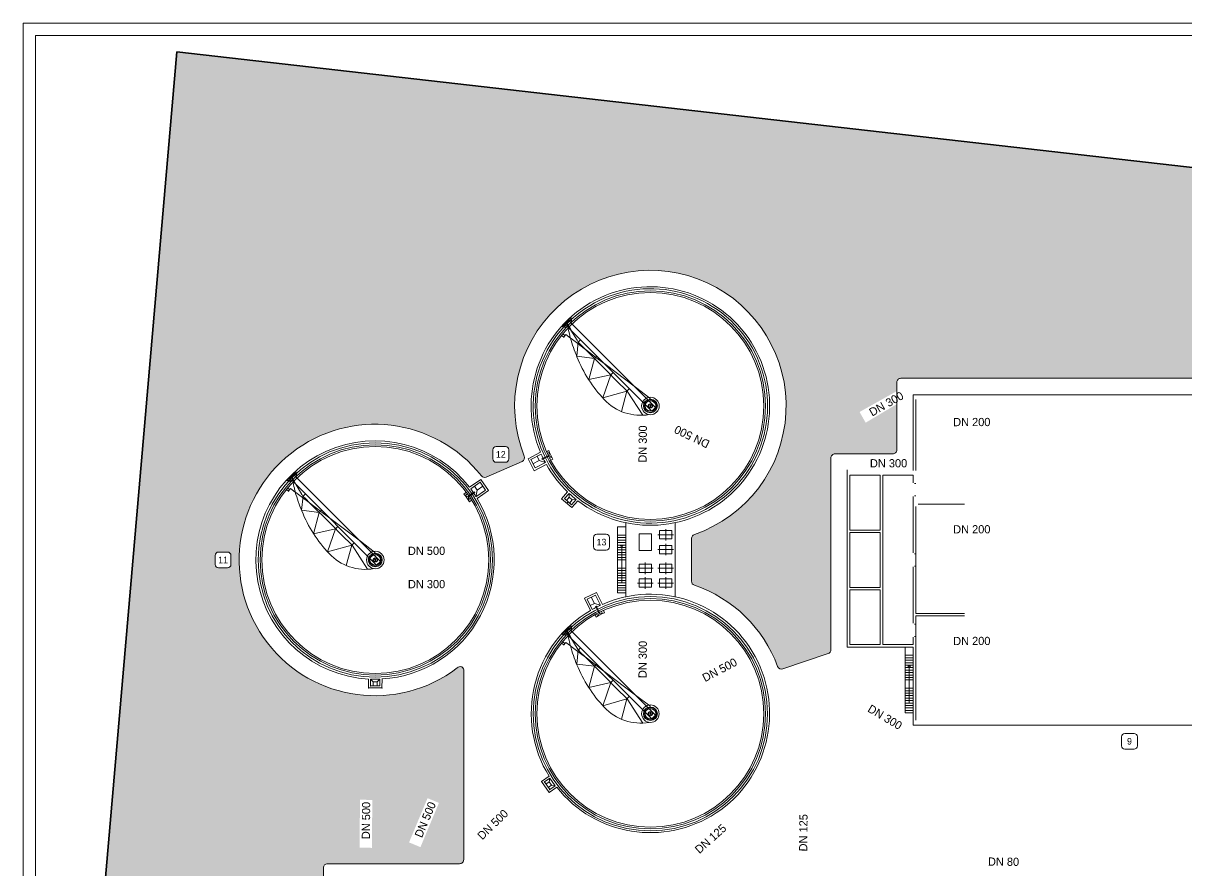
# Model space of a CAD drawing. Extents: x 1590275 to 3180776, y 5018154 to 10036737.
# Drawn here: x 1591117.8 to 1591259.4, y 5018323.8 to 5018426.9 of the extents above; entities that cross this region are included whole.
import ezdxf

# ---------------------------------------------------------------- set-up
doc = ezdxf.new("R2010")
doc.units = 0
doc.header["$LTSCALE"] = 5
doc.header["$MEASUREMENT"] = 0
doc.linetypes.add('ACAD_ISO07W100', pattern=[3.5, 0.5, -3])
doc.linetypes.add('HIDDEN', pattern=[0.375, 0.25, -0.125])
for name, color, linetype, lineweight in [('Cartiglio', 7, 'Continuous', 15), ('Confine', 1, 'Continuous', 30), ('Legenda', 7, 'Continuous', 15), ('Locali accessori', 7, 'Continuous', 15), ('Muratura', 7, 'Continuous', 15), ('Quote e scritte', 252, 'Continuous', 15), ('Scale', 7, 'Continuous', 15), ('Siepe', 104, 'Continuous', 15), ('Verde', 3, 'Continuous', 15), ('Viabilità', 251, 'Continuous', 15)]:
    doc.layers.add(name, color=color, linetype=linetype, lineweight=lineweight)

msp = doc.modelspace()

# ---------------------------------------------------------------- hatches: boundary and pattern name
at = {"layer": 'Siepe'}
h = msp.add_hatch(dxfattribs=at)
h.set_pattern_fill('AR-CONC', color=256, scale=0.05)
h.set_pattern_definition([(50, (841.24575, -20.26967), (0.3586300913, -0.031376067491), [0.0375, -0.4125]), (355, (841.24575, -20.26967), (-0.069375666807, 0.37609606685), [0.03, -0.33]), (100.45144446, (841.27563, -20.2723), (0.289254423364, 0.344719995484), [0.031870096, -0.350571056]), (46.1842, (841.24575, -20.16967), (0.533620665336, -0.082759640397), [0.05625, -0.61875]), (96.63563549, (841.2902, -20.17657), (0.467330972837, 0.487059300387), [0.047805171, -0.52585688]), (351.18416399, (841.24575, -20.1697), (0.46733097253, 0.487059300135), [0.045, -0.4950000005]), (21, (841.29575, -20.19467), (0.29845352606, -0.201309445333), [0.0375, -0.4125]), (326, (841.29575, -20.19467), (0.12165766596, 0.362575022523), [0.03, -0.33]), (71.45144474, (841.3206, -20.21145), (0.420111188365, 0.161265576403), [0.031870095, -0.350571056]), (37.5, (841.24575, -20.26967), (0.0060799276586, 0.1664469269157), [0, -0.326, 0, -0.335, 0, -0.33125]), (7.5, (841.24575, -20.26967), (0.131534768721, 0.197205855941), [0, -0.191, 0, -0.3185, 0, -0.12625]), (327.5, (841.13425, -20.26967), (0.2669112180862, -0.0112774358672), [0, -0.125, 0, -0.39, 0, -0.5175]), (317.5, (841.08425, -20.26967), (0.291593084671, 0.050052491166), [0, -0.1625, 0, -0.259, 0, -0.3675])])
h.paths.add_polyline_path([(1591138.518, 5018420.986), (1591426.304, 5018388.254), (1591426.553, 5018390.44), (1591136.521, 5018423.428), (1591120.799, 5018241.43), (1591122.991, 5018241.24)])
at = {"layer": 'Verde', "transparency": 33554457}
h = msp.add_hatch(color=256, dxfattribs=at)
h.dxf.hatch_style = 1
edge = h.paths.add_edge_path(flags=16)
edge.add_line((1591143.11, 5018361.08), (1591143.11, 5018362.2))
edge.add_arc((1591142.71, 5018362.2), 0.4, 0, 90)
edge.add_line((1591142.71, 5018362.6), (1591141.59, 5018362.6))
edge.add_arc((1591141.59, 5018362.2), 0.4, 90, 180)
edge.add_line((1591141.19, 5018362.2), (1591141.19, 5018361.08))
edge.add_arc((1591141.59, 5018361.08), 0.4, 180, 270)
edge.add_line((1591141.59, 5018360.68), (1591142.71, 5018360.68))
edge.add_arc((1591142.71, 5018361.08), 0.4, 270, 360)
h.paths.add_polyline_path([(1591214.535, 5018370.63), (1591213.945, 5018370.362), (1591216.084, 5018369.312), (1591216.084, 5018369.869)], flags=17)
h.paths.add_polyline_path([(1591216.084, 5018371.659), (1591214.19, 5018370.799), (1591214.535, 5018370.63), (1591216.084, 5018371.331)], flags=17)
h.paths.add_polyline_path([(1591214.535, 5018370.63), (1591214.19, 5018370.799), (1591213.601, 5018370.532), (1591213.945, 5018370.362)], flags=17)
h.paths.add_polyline_path([(1591213.945, 5018370.362), (1591213.601, 5018370.532), (1591199.142, 5018363.963), (1591199.142, 5018363.66)], flags=17)
h.paths.add_polyline_path([(1591216.084, 5018371.331), (1591214.535, 5018370.63), (1591216.084, 5018369.869)], flags=17)
edge = h.paths.add_edge_path(flags=17)
edge.add_arc((1591194.136, 5018342.969), 16.499, 20.26767, 71.09105, ccw=False)
edge.add_arc((1591210.073, 5018348.862), 0.493, 201.07942, 289.4442)
edge.add_line((1591210.237, 5018348.397), (1591215.743, 5018350.253))
edge.add_arc((1591215.607, 5018350.71), 0.477, 286.63993, 361.98935)
edge.add_line((1591216.084, 5018350.727), (1591216.084, 5018369.312))
edge.add_line((1591216.084, 5018369.312), (1591213.945, 5018370.362))
edge.add_line((1591213.945, 5018370.362), (1591199.142, 5018363.66))
edge.add_line((1591199.142, 5018363.66), (1591199.144, 5018359.051))
edge.add_arc((1591199.579, 5018359.005), 0.437, 173.92195, 257.1912)
h.paths.add_polyline_path([(1591224.107, 5018379.949), (1591224.107, 5018380.293), (1591210.603, 5018372.562), (1591210.906, 5018372.413)], flags=17)
edge = h.paths.add_edge_path(flags=17)
edge.add_line((1591224.107, 5018375.04), (1591224.107, 5018379.949))
edge.add_line((1591224.107, 5018379.949), (1591210.906, 5018372.413))
edge.add_line((1591210.906, 5018372.413), (1591214.19, 5018370.799))
edge.add_line((1591214.19, 5018370.799), (1591216.084, 5018371.659))
edge.add_line((1591216.084, 5018371.659), (1591216.084, 5018374.04))
edge.add_arc((1591216.584, 5018374.04), 0.5, 90, 180, ccw=False)
edge.add_line((1591216.584, 5018374.54), (1591223.607, 5018374.54))
edge.add_arc((1591223.607, 5018375.04), 0.5, 270, 360)
h.paths.add_polyline_path([(1591210.906, 5018372.413), (1591210.381, 5018372.113), (1591213.601, 5018370.532), (1591214.19, 5018370.799)], flags=17)
edge = h.paths.add_edge_path(flags=17)
edge.add_line((1591199.142, 5018364.274), (1591199.142, 5018363.963))
edge.add_line((1591199.142, 5018363.963), (1591213.601, 5018370.532))
edge.add_line((1591213.601, 5018370.532), (1591210.381, 5018372.113))
edge.add_line((1591210.381, 5018372.113), (1591207.224, 5018370.311))
edge.add_arc((1591194.129, 5018380.366), 16.51, 288.91176, 322.48151, ccw=False)
edge.add_arc((1591199.642, 5018364.274), 0.5, 108.91545, 180.02641)
edge = h.paths.add_edge_path(flags=17)
edge.add_arc((1591194.129, 5018380.366), 16.51, 333.00157, 334.73679, ccw=False)
edge.add_line((1591208.84, 5018372.871), (1591210.079, 5018372.262))
edge.add_line((1591210.079, 5018372.262), (1591210.603, 5018372.562))
edge.add_line((1591210.603, 5018372.562), (1591209.06, 5018373.32))
edge = h.paths.add_edge_path(flags=17)
edge.add_line((1591210.079, 5018372.262), (1591208.84, 5018372.871))
edge.add_arc((1591194.129, 5018380.366), 16.51, 324.83556, 333.00157, ccw=False)
edge.add_line((1591207.626, 5018370.857), (1591210.079, 5018372.262))
edge = h.paths.add_edge_path(flags=17)
edge.add_line((1591210.381, 5018372.113), (1591210.079, 5018372.262))
edge.add_line((1591210.079, 5018372.262), (1591207.626, 5018370.857))
edge.add_arc((1591194.129, 5018380.366), 16.51, 322.48151, 324.83556, ccw=False)
edge.add_line((1591207.224, 5018370.311), (1591210.381, 5018372.113))
h.paths.add_polyline_path([(1591210.906, 5018372.413), (1591210.603, 5018372.562), (1591210.079, 5018372.262), (1591210.381, 5018372.113)], flags=17)
edge = h.paths.add_edge_path(flags=17)
edge.add_arc((1591160.618, 5018361.637), 16.508, 269.28623, 271.02166, ccw=False)
edge.add_line((1591160.413, 5018345.13), (1591160.413, 5018324.692))
edge.add_line((1591160.413, 5018324.692), (1591160.913, 5018324.692))
edge.add_line((1591160.913, 5018324.692), (1591160.913, 5018345.131))
edge = h.paths.add_edge_path(flags=17)
edge.add_arc((1591160.618, 5018361.637), 16.508, 271.02166, 307.29466, ccw=False)
edge.add_line((1591160.913, 5018345.131), (1591160.913, 5018324.692))
edge.add_line((1591160.913, 5018324.692), (1591165.376, 5018324.692))
edge.add_line((1591165.376, 5018324.692), (1591171.424, 5018339.174))
edge.add_line((1591171.424, 5018339.174), (1591171.424, 5018348.106))
edge.add_arc((1591170.974, 5018348.208), 0.461, 347.1876, 500.07571)
edge = h.paths.add_edge_path(flags=16)
edge.add_line((1591171.424, 5018325.192), (1591171.424, 5018337.877))
edge.add_line((1591171.424, 5018337.877), (1591171.424, 5018339.174))
edge.add_line((1591171.424, 5018339.174), (1591165.376, 5018324.692))
edge.add_line((1591165.376, 5018324.692), (1591165.918, 5018324.692))
edge.add_line((1591165.918, 5018324.692), (1591170.924, 5018324.692))
edge.add_arc((1591170.924, 5018325.192), 0.5, 270, 360)
edge = h.paths.add_edge_path()
edge.add_arc((1591160.618, 5018361.637), 16.508, 178.14645, 183.32226, ccw=False)
edge.add_arc((1591160.618, 5018361.637), 16.508, 176.75805, 178.14645, ccw=False)
edge.add_line((1591144.136, 5018362.57), (1591144.138, 5018362.6))
edge.add_arc((1591160.618, 5018361.637), 16.508, 38.185, 176.65472, ccw=False)
edge.add_arc((1591173.954, 5018372.151), 0.474, 220.62421, 296.16169)
edge.add_line((1591174.163, 5018371.725), (1591178.518, 5018373.636))
edge.add_arc((1591178.314, 5018374.095), 0.502, 293.95676, 381.36084)
edge.add_arc((1591194.129, 5018380.366), 16.51, -25.26321, 201.63797, ccw=False)
edge.add_line((1591209.06, 5018373.32), (1591210.603, 5018372.562))
edge.add_line((1591210.603, 5018372.562), (1591224.107, 5018380.293))
edge.add_line((1591224.107, 5018380.293), (1591224.107, 5018383.24))
edge.add_arc((1591224.607, 5018383.24), 0.5, 90, 180, ccw=False)
edge.add_line((1591224.607, 5018383.74), (1591273.16, 5018383.74))
edge.add_arc((1591273.16, 5018384.24), 0.5, 270, 360)
edge.add_line((1591273.66, 5018384.24), (1591273.66, 5018386.386))
edge.add_line((1591273.66, 5018386.386), (1591273.66, 5018394.186))
edge.add_line((1591273.66, 5018394.186), (1591300.76, 5018394.186))
edge.add_line((1591300.76, 5018394.186), (1591319.679, 5018394.186))
edge.add_arc((1591319.679, 5018389.186), 5, 0, 90, ccw=False)
edge.add_line((1591324.679, 5018389.186), (1591324.679, 5018374.715))
edge.add_arc((1591329.679, 5018374.715), 5, 180, 270)
edge.add_line((1591329.679, 5018369.715), (1591397.666, 5018369.715))
edge.add_arc((1591397.666, 5018364.715), 5, 0, 90, ccw=False)
edge.add_line((1591402.666, 5018364.715), (1591402.666, 5018359.715))
edge.add_line((1591402.666, 5018359.715), (1591402.666, 5018358.34))
edge.add_line((1591402.666, 5018358.34), (1591407.609, 5018358.341))
edge.add_arc((1591407.607, 5018366.341), 8, 270.01254, 331.80498)
edge.add_line((1591414.658, 5018362.562), (1591429.428, 5018390.113))
edge.add_line((1591429.428, 5018390.113), (1591426.553, 5018390.44))
edge.add_line((1591426.553, 5018390.44), (1591426.304, 5018388.254))
edge.add_line((1591426.304, 5018388.254), (1591138.518, 5018420.986))
edge.add_line((1591138.518, 5018420.986), (1591122.991, 5018241.24))
edge.add_line((1591122.991, 5018241.24), (1591120.799, 5018241.43))
edge.add_line((1591120.799, 5018241.43), (1591120.603, 5018239.16))
edge.add_line((1591120.603, 5018239.16), (1591159.432, 5018248.747))
edge.add_line((1591159.432, 5018248.747), (1591156.862, 5018248.747))
edge.add_arc((1591156.862, 5018249.247), 0.5, 180, 270, ccw=False)
edge.add_line((1591156.362, 5018249.247), (1591156.362, 5018284.392))
edge.add_arc((1591155.862, 5018284.392), 0.5, 0, 90)
edge.add_line((1591155.862, 5018284.892), (1591152.862, 5018284.892))
edge.add_arc((1591152.862, 5018285.392), 0.5, 180, 270, ccw=False)
edge.add_line((1591152.362, 5018285.392), (1591152.362, 5018305.392))
edge.add_arc((1591152.862, 5018305.392), 0.5, 90, 180, ccw=False)
edge.add_line((1591152.862, 5018305.892), (1591153.862, 5018305.892))
edge.add_arc((1591153.862, 5018306.392), 0.5, 270, 360)
edge.add_line((1591154.362, 5018306.392), (1591154.362, 5018324.192))
edge.add_arc((1591154.862, 5018324.192), 0.5, 90, 180, ccw=False)
edge.add_line((1591154.862, 5018324.692), (1591160.413, 5018324.692))
edge.add_line((1591160.413, 5018324.692), (1591160.413, 5018345.13))
edge.add_arc((1591160.618, 5018361.637), 16.508, 183.32226, 269.28623, ccw=False)
edge = h.paths.add_edge_path(flags=16)
edge.add_line((1591174.977, 5018373.922), (1591174.977, 5018375.042))
edge.add_arc((1591175.377, 5018375.042), 0.4, 90, 180, ccw=False)
edge.add_line((1591175.377, 5018375.442), (1591176.497, 5018375.442))
edge.add_arc((1591176.497, 5018375.042), 0.4, 0, 90, ccw=False)
edge.add_line((1591176.897, 5018375.042), (1591176.897, 5018373.922))
edge.add_arc((1591176.497, 5018373.922), 0.4, -90, 0, ccw=False)
edge.add_line((1591176.497, 5018373.522), (1591175.377, 5018373.522))
edge.add_arc((1591175.377, 5018373.922), 0.4, 180, 270, ccw=False)
edge = h.paths.add_edge_path(flags=16)
edge.add_line((1591153.362, 5018321.602), (1591153.362, 5018320.482))
edge.add_arc((1591152.962, 5018320.482), 0.4, -90, 0, ccw=False)
edge.add_line((1591152.962, 5018320.082), (1591151.842, 5018320.082))
edge.add_arc((1591151.842, 5018320.482), 0.4, 180, 270, ccw=False)
edge.add_line((1591151.442, 5018320.482), (1591151.442, 5018321.602))
edge.add_arc((1591151.842, 5018321.602), 0.4, 90, 180, ccw=False)
edge.add_line((1591151.842, 5018322.002), (1591152.962, 5018322.002))
edge.add_arc((1591152.962, 5018321.602), 0.4, 0, 90, ccw=False)
edge = h.paths.add_edge_path(flags=16)
edge.add_line((1591153.322, 5018312.131), (1591153.322, 5018311.011))
edge.add_arc((1591152.922, 5018311.011), 0.4, 270, 360, ccw=False)
edge.add_line((1591152.922, 5018310.611), (1591151.802, 5018310.611))
edge.add_arc((1591151.802, 5018311.011), 0.4, 180, 270, ccw=False)
edge.add_line((1591151.402, 5018311.011), (1591151.402, 5018312.131))
edge.add_arc((1591151.802, 5018312.131), 0.4, 90, 180, ccw=False)
edge.add_line((1591151.802, 5018312.531), (1591152.922, 5018312.531))
edge.add_arc((1591152.922, 5018312.131), 0.4, 0, 90, ccw=False)
edge = h.paths.add_edge_path(flags=16)
edge.add_line((1591286.65, 5018397.106), (1591287.77, 5018397.106))
edge.add_arc((1591287.77, 5018396.706), 0.4, 0, 90, ccw=False)
edge.add_line((1591288.17, 5018396.706), (1591288.17, 5018395.586))
edge.add_arc((1591287.77, 5018395.586), 0.4, 270, 360, ccw=False)
edge.add_line((1591287.77, 5018395.186), (1591286.65, 5018395.186))
edge.add_arc((1591286.65, 5018395.586), 0.4, 180, 270, ccw=False)
edge.add_line((1591286.25, 5018395.586), (1591286.25, 5018396.706))
edge.add_arc((1591286.65, 5018396.706), 0.4, 90, 180, ccw=False)
edge = h.paths.add_edge_path(flags=16)
edge.add_line((1591153.442, 5018262.987), (1591153.442, 5018264.107))
edge.add_arc((1591153.842, 5018264.107), 0.4, 90, 180, ccw=False)
edge.add_line((1591153.842, 5018264.507), (1591154.962, 5018264.507))
edge.add_arc((1591154.962, 5018264.107), 0.4, 0, 90, ccw=False)
edge.add_line((1591155.362, 5018264.107), (1591155.362, 5018262.987))
edge.add_arc((1591154.962, 5018262.987), 0.4, -90, 0, ccw=False)
edge.add_line((1591154.962, 5018262.587), (1591153.842, 5018262.587))
edge.add_arc((1591153.842, 5018262.987), 0.4, 180, 270, ccw=False)
h.paths.add_polyline_path([(1591153.669, 5018262.945), (1591155.136, 5018262.948), (1591155.134, 5018264.148), (1591153.667, 5018264.145)], flags=0)
h.paths.add_polyline_path([(1591151.669, 5018310.97), (1591153.136, 5018310.972), (1591153.134, 5018312.172), (1591151.667, 5018312.17)], flags=0)
h.paths.add_polyline_path([(1591151.669, 5018320.441), (1591153.136, 5018320.443), (1591153.134, 5018321.643), (1591151.667, 5018321.641)], flags=0)
h.paths.add_polyline_path([(1591175.204, 5018373.881), (1591176.671, 5018373.884), (1591176.669, 5018375.084), (1591175.202, 5018375.081)], flags=0)
h.paths.add_polyline_path([(1591286.544, 5018395.545), (1591287.877, 5018395.548), (1591287.875, 5018396.748), (1591286.542, 5018396.745)], flags=0)
h.paths.add_polyline_path([(1591220.318, 5018378.336), (1591224.107, 5018380.595), (1591224.107, 5018382.182), (1591219.577, 5018379.64)], flags=16)
h.paths.add_polyline_path([(1591160.255, 5018326.623), (1591160.307, 5018332.456), (1591158.807, 5018332.47), (1591158.755, 5018326.636)], flags=16)
h.paths.add_polyline_path([(1591420.422, 5018374.3), (1591423.441, 5018379.867), (1591422.123, 5018380.582), (1591419.104, 5018375.015)], flags=16)
h.paths.add_polyline_path([(1591166.161, 5018326.708), (1591168.409, 5018332.09), (1591167.025, 5018332.668), (1591164.776, 5018327.286)], flags=16)
h.paths.add_polyline_path([(1591141.551, 5018361.039), (1591142.751, 5018361.041), (1591142.749, 5018362.241), (1591141.549, 5018362.239)], flags=0)

# ---------------------------------------------------------------- linework, layer by layer
at = {"linetype": 'Continuous'}
msp.add_line((1591183.958, 5018368.541), (1591184.118, 5018368.727), dxfattribs=at)
for centre, radius in [((1591194.135, 5018380.375), 0.819), ((1591194.135, 5018380.375), 0.655), ((1591194.135, 5018380.375), 0.245), ((1591160.664, 5018361.64), 0.819), ((1591160.664, 5018361.64), 0.655), ((1591160.664, 5018361.64), 0.245), ((1591194.134, 5018342.935), 0.819), ((1591194.134, 5018342.935), 0.655), ((1591194.134, 5018342.935), 0.245)]:
    msp.add_circle(centre, radius, dxfattribs=at)
at = {"layer": 'Cartiglio', "linetype": 'Continuous'}
for points in [[(1591117.847, 5018174.621), (1591474.547, 5018174.621), (1591474.547, 5018426.921), (1591117.847, 5018426.921)], [(1591119.347, 5018176.121), (1591473.047, 5018176.121), (1591473.047, 5018425.421), (1591119.347, 5018425.421)]]:
    msp.add_lwpolyline(points, close=True, dxfattribs=at)
at = {"layer": 'Confine'}
for p, q in [((1591120.444, 5018237.321), (1591136.521, 5018423.428)), ((1591136.521, 5018423.428), (1591120.444, 5018237.321)), ((1591136.521, 5018423.428), (1591429.955, 5018390.053)), ((1591429.955, 5018390.053), (1591136.521, 5018423.428))]:
    msp.add_line(p, q, dxfattribs=at)
at = {"layer": 'Legenda'}
for points in [[(1591175.377, 5018373.522), (1591176.497, 5018373.522, 0.4142136), (1591176.897, 5018373.922), (1591176.897, 5018375.042, 0.4142136), (1591176.497, 5018375.442), (1591175.377, 5018375.442, 0.4142136), (1591174.977, 5018375.042), (1591174.977, 5018373.922, 0.4142136)], [(1591187.622, 5018362.843), (1591188.742, 5018362.843, 0.4142136), (1591189.142, 5018363.243), (1591189.142, 5018364.363, 0.4142136), (1591188.742, 5018364.763), (1591187.622, 5018364.763, 0.4142136), (1591187.222, 5018364.363), (1591187.222, 5018363.243, 0.4142136)], [(1591141.59, 5018360.68), (1591142.71, 5018360.68, 0.4142136), (1591143.11, 5018361.08), (1591143.11, 5018362.2, 0.4142136), (1591142.71, 5018362.6), (1591141.59, 5018362.6, 0.4142136), (1591141.19, 5018362.2), (1591141.19, 5018361.08, 0.4142136)], [(1591251.847, 5018338.62), (1591252.967, 5018338.62, 0.4142136), (1591253.367, 5018339.02), (1591253.367, 5018340.14, 0.4142136), (1591252.967, 5018340.54), (1591251.847, 5018340.54, 0.4142136), (1591251.447, 5018340.14), (1591251.447, 5018339.02, 0.4142136)]]:
    msp.add_lwpolyline(points, format="xyb", close=True, dxfattribs=at)
at = {"layer": 'Locali accessori', "linetype": 'Continuous'}
for p, q in [((1591195.049, 5018364.705), (1591195.999, 5018364.705)), ((1591195.999, 5018364.705), (1591195.999, 5018365.405)), ((1591196.949, 5018364.705), (1591195.999, 5018364.705)), ((1591195.999, 5018364.705), (1591195.999, 5018364.005)), ((1591195.049, 5018362.905), (1591195.999, 5018362.905)), ((1591195.999, 5018362.905), (1591195.999, 5018363.605)), ((1591196.949, 5018362.905), (1591195.999, 5018362.905)), ((1591195.999, 5018362.905), (1591195.999, 5018362.205)), ((1591193.499, 5018360.632), (1591193.499, 5018361.332)), ((1591195.999, 5018360.632), (1591195.999, 5018361.332)), ((1591192.549, 5018360.632), (1591193.499, 5018360.632)), ((1591194.449, 5018360.632), (1591193.499, 5018360.632)), ((1591193.499, 5018360.632), (1591193.499, 5018359.932)), ((1591195.049, 5018360.632), (1591195.999, 5018360.632)), ((1591196.949, 5018360.632), (1591195.999, 5018360.632)), ((1591195.999, 5018360.632), (1591195.999, 5018359.932)), ((1591192.549, 5018358.832), (1591193.499, 5018358.832)), ((1591193.499, 5018358.832), (1591193.499, 5018359.532)), ((1591194.449, 5018358.832), (1591193.499, 5018358.832)), ((1591193.499, 5018358.832), (1591193.499, 5018358.132)), ((1591195.049, 5018358.832), (1591195.999, 5018358.832)), ((1591195.999, 5018358.832), (1591195.999, 5018359.532)), ((1591196.949, 5018358.832), (1591195.999, 5018358.832)), ((1591195.999, 5018358.832), (1591195.999, 5018358.132))]:
    msp.add_line(p, q, dxfattribs=at)
for points in [[(1591195.249, 5018365.205), (1591195.249, 5018364.205), (1591196.749, 5018364.205), (1591196.749, 5018365.205)], [(1591195.249, 5018363.405), (1591195.249, 5018362.405), (1591196.749, 5018362.405), (1591196.749, 5018363.405)], [(1591192.749, 5018361.132), (1591192.749, 5018360.132), (1591194.249, 5018360.132), (1591194.249, 5018361.132)], [(1591195.249, 5018361.132), (1591195.249, 5018360.132), (1591196.749, 5018360.132), (1591196.749, 5018361.132)], [(1591192.749, 5018359.332), (1591192.749, 5018358.332), (1591194.249, 5018358.332), (1591194.249, 5018359.332)], [(1591195.249, 5018359.332), (1591195.249, 5018358.332), (1591196.749, 5018358.332), (1591196.749, 5018359.332)]]:
    msp.add_lwpolyline(points, close=True, dxfattribs=at)
at = {"layer": 'Muratura'}
for p, q in [((1591184.252, 5018390.91), (1591184.437, 5018391.08)), ((1591184.36, 5018390.799), (1591184.543, 5018390.965)), ((1591184.437, 5018391.08), (1591184.543, 5018390.965)), ((1591183.583, 5018390.249), (1591183.412, 5018390.058)), ((1591183.525, 5018389.956), (1591183.412, 5018390.057)), ((1591183.692, 5018390.139), (1591183.525, 5018389.956)), ((1591183.583, 5018390.249), (1591183.685, 5018390.351)), ((1591183.618, 5018390.058), (1591183.69, 5018389.982)), ((1591183.661, 5018390.105), (1591183.744, 5018390.043)), ((1591183.669, 5018390.367), (1591184.133, 5018390.83)), ((1591184.291, 5018389.745), (1591183.669, 5018390.367)), ((1591183.69, 5018389.982), (1591183.774, 5018389.92)), ((1591183.794, 5018390.242), (1591183.692, 5018390.139)), ((1591183.727, 5018390.309), (1591184.191, 5018390.772)), ((1591183.744, 5018390.043), (1591183.816, 5018389.97)), ((1591183.77, 5018389.988), (1591183.747, 5018389.962)), ((1591183.747, 5018389.962), (1591183.831, 5018389.887)), ((1591183.77, 5018389.988), (1591183.854, 5018389.913)), ((1591183.783, 5018389.93), (1591183.774, 5018389.92)), ((1591183.816, 5018389.97), (1591183.805, 5018389.957)), ((1591183.854, 5018389.913), (1591183.831, 5018389.887)), ((1591184.437, 5018389.655), (1591184.027, 5018390.414)), ((1591184.755, 5018390.208), (1591184.133, 5018390.83)), ((1591184.252, 5018390.91), (1591184.151, 5018390.811)), ((1591184.26, 5018390.702), (1591184.36, 5018390.799)), ((1591194.304, 5018379.741), (1591184.291, 5018389.745)), ((1591184.397, 5018390.835), (1591184.456, 5018390.755)), ((1591184.447, 5018390.875), (1591184.517, 5018390.81)), ((1591184.456, 5018390.755), (1591184.529, 5018390.684)), ((1591185.205, 5018388.356), (1591184.47, 5018389.599)), ((1591184.511, 5018390.73), (1591184.537, 5018390.753)), ((1591184.511, 5018390.73), (1591184.586, 5018390.645)), ((1591184.517, 5018390.81), (1591184.579, 5018390.726)), ((1591184.529, 5018390.684), (1591184.542, 5018390.695)), ((1591184.537, 5018390.753), (1591184.612, 5018390.669)), ((1591184.569, 5018390.717), (1591184.579, 5018390.726)), ((1591184.586, 5018390.645), (1591184.612, 5018390.669)), ((1591194.767, 5018380.205), (1591184.755, 5018390.208)), ((1591183.589, 5018388.741), (1591183.326, 5018388.94)), ((1591183.733, 5018388.925), (1591183.474, 5018389.131)), ((1591183.557, 5018388.699), (1591183.836, 5018389.057)), ((1591184.411, 5018388.622), (1591183.836, 5018389.057)), ((1591185.297, 5018387.953), (1591184.487, 5018388.565)), ((1591185.351, 5018388.124), (1591185.164, 5018386.42)), ((1591185.331, 5018388.145), (1591185.206, 5018388.359)), ((1591185.678, 5018387.798), (1591185.331, 5018388.145)), ((1591185.351, 5018388.124), (1591185.632, 5018388.405)), ((1591186.084, 5018387.359), (1591185.341, 5018387.92)), ((1591186.1, 5018387.375), (1591185.678, 5018387.798)), ((1591188.792, 5018384.684), (1591186.1, 5018387.375)), ((1591187.461, 5018386.319), (1591186.353, 5018387.155)), ((1591187.329, 5018386.146), (1591185.164, 5018386.42)), ((1591186.627, 5018383.571), (1591187.329, 5018386.146)), ((1591187.328, 5018386.148), (1591187.61, 5018386.429)), ((1591188.62, 5018385.443), (1591187.508, 5018386.283)), ((1591189.307, 5018384.169), (1591186.627, 5018383.571)), ((1591188.343, 5018381.349), (1591189.307, 5018384.169)), ((1591188.833, 5018384.642), (1591188.792, 5018384.684)), ((1591190.028, 5018383.448), (1591188.833, 5018384.642)), ((1591189.307, 5018384.169), (1591189.59, 5018384.451)), ((1591190.069, 5018383.406), (1591190.028, 5018383.448)), ((1591191.264, 5018382.212), (1591190.069, 5018383.406)), ((1591191.285, 5018382.191), (1591191.568, 5018382.474)), ((1591194.06, 5018381.334), (1591192.325, 5018382.644)), ((1591191.285, 5018382.191), (1591188.343, 5018381.349)), ((1591191.285, 5018382.191), (1591190.599, 5018379.707)), ((1591191.264, 5018382.212), (1591191.305, 5018382.17)), ((1591191.305, 5018382.17), (1591193.197, 5018379.237)), ((1591194.304, 5018379.741), (1591194.767, 5018380.205)), ((1591180.755, 5018374.738), (1591179.247, 5018373.955)), ((1591179.247, 5018373.955), (1591180.001, 5018372.501)), ((1591180.852, 5018374.51), (1591179.579, 5018373.85)), ((1591180.606, 5018373.737), (1591180.342, 5018374.246)), ((1591181.081, 5018374.015), (1591180.938, 5018373.944)), ((1591181.503, 5018374.807), (1591181.618, 5018374.864)), ((1591181.71, 5018374.66), (1591181.595, 5018374.603)), ((1591181.618, 5018374.864), (1591181.765, 5018374.937)), ((1591181.848, 5018374.728), (1591181.71, 5018374.66)), ((1591181.865, 5018374.694), (1591181.794, 5018374.358)), ((1591182.135, 5018374.139), (1591181.822, 5018374.299)), ((1591182.138, 5018374.141), (1591181.883, 5018374.015)), ((1591179.578, 5018373.85), (1591180.106, 5018372.832)), ((1591179.842, 5018373.341), (1591180.606, 5018373.737)), ((1591180.001, 5018372.501), (1591181.473, 5018373.264)), ((1591180.106, 5018372.832), (1591181.356, 5018373.48)), ((1591181.356, 5018373.48), (1591180.606, 5018373.737)), ((1591180.938, 5018373.944), (1591180.974, 5018373.871)), ((1591181.117, 5018373.942), (1591180.974, 5018373.871)), ((1591182.01, 5018373.776), (1591182.278, 5018373.911)), ((1591150.055, 5018371.221), (1591149.941, 5018371.323)), ((1591150.112, 5018371.514), (1591149.942, 5018371.323)), ((1591150.221, 5018371.405), (1591150.055, 5018371.221)), ((1591150.112, 5018371.514), (1591150.215, 5018371.616)), ((1591150.148, 5018371.324), (1591150.219, 5018371.247)), ((1591150.191, 5018371.371), (1591150.274, 5018371.309)), ((1591150.199, 5018371.632), (1591150.662, 5018372.095)), ((1591150.821, 5018371.01), (1591150.199, 5018371.632)), ((1591150.219, 5018371.247), (1591150.304, 5018371.185)), ((1591150.324, 5018371.507), (1591150.221, 5018371.405)), ((1591150.257, 5018371.574), (1591150.72, 5018372.037)), ((1591150.274, 5018371.309), (1591150.345, 5018371.235)), ((1591150.3, 5018371.254), (1591150.277, 5018371.227)), ((1591150.277, 5018371.227), (1591150.361, 5018371.152)), ((1591150.3, 5018371.254), (1591150.384, 5018371.179)), ((1591150.312, 5018371.196), (1591150.304, 5018371.185)), ((1591150.345, 5018371.235), (1591150.335, 5018371.223)), ((1591150.384, 5018371.179), (1591150.361, 5018371.152)), ((1591150.966, 5018370.921), (1591150.557, 5018371.679)), ((1591151.284, 5018371.473), (1591150.662, 5018372.095)), ((1591150.782, 5018372.175), (1591150.681, 5018372.077)), ((1591150.782, 5018372.175), (1591150.967, 5018372.345)), ((1591150.79, 5018371.967), (1591150.89, 5018372.064)), ((1591150.89, 5018372.064), (1591151.072, 5018372.23)), ((1591150.926, 5018372.1), (1591150.985, 5018372.02)), ((1591150.967, 5018372.345), (1591151.072, 5018372.23)), ((1591150.977, 5018372.141), (1591151.047, 5018372.075)), ((1591150.985, 5018372.02), (1591151.059, 5018371.949)), ((1591151.04, 5018371.995), (1591151.067, 5018372.018)), ((1591151.04, 5018371.995), (1591151.115, 5018371.911)), ((1591151.047, 5018372.075), (1591151.109, 5018371.991)), ((1591151.059, 5018371.949), (1591151.071, 5018371.96)), ((1591151.067, 5018372.018), (1591151.142, 5018371.934)), ((1591151.098, 5018371.982), (1591151.109, 5018371.991)), ((1591151.115, 5018371.911), (1591151.142, 5018371.934)), ((1591161.297, 5018361.47), (1591151.284, 5018371.473)), ((1591172.122, 5018370.478), (1591173.494, 5018371.432)), ((1591173.494, 5018371.432), (1591174.43, 5018370.087)), ((1591150.118, 5018370.007), (1591149.856, 5018370.205)), ((1591150.263, 5018370.19), (1591150.004, 5018370.396)), ((1591150.087, 5018369.964), (1591150.365, 5018370.322)), ((1591150.941, 5018369.887), (1591150.365, 5018370.322)), ((1591160.833, 5018361.007), (1591150.821, 5018371.01)), ((1591151.735, 5018369.621), (1591151, 5018370.864)), ((1591151.827, 5018369.218), (1591151.017, 5018369.83)), ((1591171.744, 5018369.873), (1591171.452, 5018369.662)), ((1591172.271, 5018370.281), (1591173.433, 5018371.09)), ((1591172.586, 5018369.837), (1591172.716, 5018369.931)), ((1591172.635, 5018369.771), (1591172.764, 5018369.865)), ((1591172.716, 5018369.931), (1591172.764, 5018369.865)), ((1591173.054, 5018370.128), (1591172.727, 5018370.599)), ((1591172.917, 5018369.335), (1591173.054, 5018370.128)), ((1591174.088, 5018370.149), (1591172.918, 5018369.334)), ((1591174.43, 5018370.087), (1591173.046, 5018369.125)), ((1591173.761, 5018370.619), (1591173.054, 5018370.128)), ((1591173.433, 5018371.09), (1591174.088, 5018370.149)), ((1591183.337, 5018369.076), (1591184.059, 5018369.913)), ((1591183.684, 5018369.102), (1591184.236, 5018369.743)), ((1591184.237, 5018369.743), (1591184.253, 5018369.26)), ((1591151.881, 5018369.389), (1591151.694, 5018367.685)), ((1591151.861, 5018369.41), (1591151.735, 5018369.624)), ((1591152.207, 5018369.063), (1591151.861, 5018369.41)), ((1591152.613, 5018368.624), (1591151.871, 5018369.185)), ((1591151.881, 5018369.389), (1591152.162, 5018369.67)), ((1591152.63, 5018368.64), (1591152.207, 5018369.063)), ((1591155.322, 5018365.949), (1591152.63, 5018368.64)), ((1591153.99, 5018367.584), (1591152.883, 5018368.42)), ((1591171.598, 5018369.491), (1591171.723, 5018369.582)), ((1591171.621, 5018369.46), (1591171.951, 5018369.366)), ((1591171.723, 5018369.582), (1591171.876, 5018369.692)), ((1591171.983, 5018368.961), (1591172.246, 5018369.151)), ((1591171.986, 5018368.963), (1591171.99, 5018369.314)), ((1591172.391, 5018368.923), (1591172.121, 5018368.73)), ((1591183.337, 5018369.076), (1591184.579, 5018368.006)), ((1591183.684, 5018369.102), (1591184.553, 5018368.353)), ((1591184.253, 5018369.26), (1591183.932, 5018368.888)), ((1591184.253, 5018369.26), (1591184.625, 5018368.939)), ((1591184.625, 5018368.939), (1591184.304, 5018368.567)), ((1591184.553, 5018368.353), (1591185.102, 5018368.991)), ((1591184.579, 5018368.006), (1591185.303, 5018368.848)), ((1591185.102, 5018368.991), (1591184.625, 5018368.939)), ((1591153.859, 5018367.412), (1591151.694, 5018367.685)), ((1591153.157, 5018364.836), (1591153.859, 5018367.412)), ((1591153.858, 5018367.413), (1591154.139, 5018367.694)), ((1591155.149, 5018366.709), (1591154.037, 5018367.549)), ((1591155.363, 5018365.908), (1591155.322, 5018365.949)), ((1591156.558, 5018364.713), (1591155.363, 5018365.908)), ((1591155.837, 5018365.434), (1591156.119, 5018365.716)), ((1591191.145, 5018357.157), (1591191.141, 5018366.153)), ((1591197.145, 5018357.153), (1591197.141, 5018366.172)), ((1591155.837, 5018365.434), (1591153.157, 5018364.836)), ((1591154.873, 5018362.614), (1591155.837, 5018365.434)), ((1591156.599, 5018364.672), (1591156.558, 5018364.713)), ((1591157.794, 5018363.477), (1591156.599, 5018364.672)), ((1591157.814, 5018363.456), (1591154.873, 5018362.614)), ((1591157.814, 5018363.456), (1591157.129, 5018360.972)), ((1591157.794, 5018363.477), (1591157.835, 5018363.436)), ((1591157.814, 5018363.456), (1591158.098, 5018363.74)), ((1591157.835, 5018363.436), (1591159.726, 5018360.502)), ((1591160.59, 5018362.599), (1591158.855, 5018363.91)), ((1591160.833, 5018361.007), (1591161.297, 5018361.47)), ((1591186.098, 5018356.982), (1591187.569, 5018357.702)), ((1591186.827, 5018355.492), (1591186.098, 5018356.982)), ((1591186.427, 5018356.869), (1591187.456, 5018357.374)), ((1591186.942, 5018357.121), (1591187.32, 5018356.349)), ((1591187.456, 5018357.374), (1591188.063, 5018356.136)), ((1591187.569, 5018357.702), (1591188.287, 5018356.237)), ((1591187.042, 5018355.614), (1591186.427, 5018356.869)), ((1591187.32, 5018356.349), (1591186.805, 5018356.097)), ((1591188.063, 5018356.138), (1591187.32, 5018356.349)), ((1591187.463, 5018355.985), (1591187.536, 5018356.022)), ((1591187.537, 5018355.842), (1591187.463, 5018355.985)), ((1591187.609, 5018355.88), (1591187.536, 5018356.022)), ((1591187.391, 5018354.98), (1591187.463, 5018354.841)), ((1591187.463, 5018354.841), (1591187.538, 5018354.694)), ((1591187.658, 5018354.951), (1591187.588, 5018355.088)), ((1591187.729, 5018354.813), (1591187.658, 5018354.951)), ((1591187.763, 5018354.831), (1591187.906, 5018355.143)), ((1591188.31, 5018355.116), (1591187.963, 5018355.173)), ((1591188.312, 5018355.113), (1591188.172, 5018355.385)), ((1591188.416, 5018355.499), (1591188.561, 5018355.215)), ((1591183.582, 5018352.809), (1591183.412, 5018352.618)), ((1591183.582, 5018352.809), (1591183.685, 5018352.912)), ((1591183.669, 5018352.927), (1591184.132, 5018353.391)), ((1591184.291, 5018352.305), (1591183.669, 5018352.927)), ((1591183.794, 5018352.802), (1591183.691, 5018352.7)), ((1591183.727, 5018352.869), (1591184.19, 5018353.333)), ((1591184.436, 5018352.216), (1591184.027, 5018352.975)), ((1591184.754, 5018352.769), (1591184.132, 5018353.391)), ((1591184.252, 5018353.47), (1591184.151, 5018353.372)), ((1591184.252, 5018353.47), (1591184.437, 5018353.641)), ((1591184.26, 5018353.263), (1591184.36, 5018353.36)), ((1591184.36, 5018353.36), (1591184.542, 5018353.525)), ((1591184.396, 5018353.395), (1591184.455, 5018353.316)), ((1591184.437, 5018353.641), (1591184.542, 5018353.525)), ((1591184.447, 5018353.436), (1591184.517, 5018353.371)), ((1591184.455, 5018353.316), (1591184.529, 5018353.245)), ((1591184.51, 5018353.29), (1591184.537, 5018353.313)), ((1591184.51, 5018353.29), (1591184.585, 5018353.206)), ((1591184.517, 5018353.371), (1591184.579, 5018353.287)), ((1591184.529, 5018353.245), (1591184.541, 5018353.255)), ((1591184.537, 5018353.313), (1591184.612, 5018353.229)), ((1591184.568, 5018353.278), (1591184.579, 5018353.287)), ((1591184.585, 5018353.206), (1591184.612, 5018353.23)), ((1591194.767, 5018342.766), (1591184.754, 5018352.769)), ((1591183.588, 5018351.302), (1591183.326, 5018351.5)), ((1591183.525, 5018352.516), (1591183.411, 5018352.618)), ((1591183.733, 5018351.486), (1591183.474, 5018351.692)), ((1591183.691, 5018352.7), (1591183.525, 5018352.516)), ((1591183.557, 5018351.259), (1591183.835, 5018351.618)), ((1591183.618, 5018352.619), (1591183.689, 5018352.543)), ((1591183.661, 5018352.666), (1591183.744, 5018352.604)), ((1591183.689, 5018352.543), (1591183.774, 5018352.481)), ((1591183.744, 5018352.604), (1591183.815, 5018352.531)), ((1591183.77, 5018352.549), (1591183.747, 5018352.523)), ((1591183.747, 5018352.523), (1591183.831, 5018352.448)), ((1591183.77, 5018352.549), (1591183.854, 5018352.474)), ((1591183.782, 5018352.491), (1591183.774, 5018352.481)), ((1591183.815, 5018352.531), (1591183.805, 5018352.518)), ((1591183.854, 5018352.474), (1591183.831, 5018352.448)), ((1591184.411, 5018351.183), (1591183.835, 5018351.618)), ((1591194.303, 5018342.302), (1591184.291, 5018352.305)), ((1591185.205, 5018350.917), (1591184.47, 5018352.159)), ((1591185.297, 5018350.513), (1591184.487, 5018351.125)), ((1591185.351, 5018350.685), (1591185.164, 5018348.981)), ((1591185.331, 5018350.705), (1591185.205, 5018350.92)), ((1591185.678, 5018350.358), (1591185.331, 5018350.705)), ((1591186.084, 5018349.919), (1591185.341, 5018350.481)), ((1591185.351, 5018350.685), (1591185.632, 5018350.965)), ((1591186.1, 5018349.936), (1591185.678, 5018350.358)), ((1591188.792, 5018347.244), (1591186.1, 5018349.936)), ((1591187.329, 5018348.707), (1591185.164, 5018348.981)), ((1591187.46, 5018348.88), (1591186.353, 5018349.716)), ((1591186.627, 5018346.132), (1591187.329, 5018348.707)), ((1591187.328, 5018348.708), (1591187.609, 5018348.99)), ((1591188.619, 5018348.004), (1591187.507, 5018348.844)), ((1591159.843, 5018346.075), (1591159.846, 5018347.158)), ((1591160.089, 5018346.32), (1591160.091, 5018347.147)), ((1591160.091, 5018347.147), (1591160.418, 5018346.81)), ((1591161.238, 5018347.15), (1591160.91, 5018346.809)), ((1591161.236, 5018346.316), (1591161.238, 5018347.15)), ((1591161.481, 5018346.07), (1591161.484, 5018347.162)), ((1591188.833, 5018347.203), (1591188.792, 5018347.244)), ((1591190.028, 5018346.008), (1591188.833, 5018347.203)), ((1591159.843, 5018346.075), (1591161.481, 5018346.07)), ((1591160.089, 5018346.32), (1591161.236, 5018346.316)), ((1591160.418, 5018346.81), (1591160.417, 5018346.319)), ((1591160.418, 5018346.81), (1591160.91, 5018346.809)), ((1591160.91, 5018346.809), (1591160.908, 5018346.317)), ((1591189.307, 5018346.729), (1591186.627, 5018346.132)), ((1591188.343, 5018343.909), (1591189.307, 5018346.729)), ((1591189.307, 5018346.729), (1591189.589, 5018347.012)), ((1591190.069, 5018345.967), (1591190.028, 5018346.008)), ((1591191.264, 5018344.772), (1591190.069, 5018345.967)), ((1591191.284, 5018344.752), (1591188.343, 5018343.909)), ((1591191.284, 5018344.752), (1591190.599, 5018342.267)), ((1591191.264, 5018344.772), (1591191.305, 5018344.731)), ((1591191.284, 5018344.752), (1591191.568, 5018345.035)), ((1591191.305, 5018344.731), (1591193.196, 5018341.798)), ((1591194.06, 5018343.895), (1591192.325, 5018345.205)), ((1591194.303, 5018342.302), (1591194.767, 5018342.766)), ((1591180.896, 5018334.703), (1591181.805, 5018335.341)), ((1591180.896, 5018334.703), (1591181.837, 5018333.362)), ((1591181.238, 5018334.643), (1591181.909, 5018335.114)), ((1591181.238, 5018334.643), (1591181.897, 5018333.705)), ((1591181.829, 5018334.658), (1591181.427, 5018334.375)), ((1591181.909, 5018335.114), (1591181.829, 5018334.658)), ((1591181.829, 5018334.658), (1591182.111, 5018334.255)), ((1591181.909, 5018335.114), (1591182.568, 5018334.176)), ((1591182.111, 5018334.255), (1591181.709, 5018333.973)), ((1591181.837, 5018333.362), (1591182.744, 5018334)), ((1591181.897, 5018333.705), (1591182.568, 5018334.176)), ((1591182.568, 5018334.176), (1591182.111, 5018334.255))]:
    msp.add_line(p, q, dxfattribs=at)
at = {"layer": 'Muratura', "linetype": 'ACAD_ISO07W100', "ltscale": 0.005}
for p, q in [((1591184.47, 5018389.599), (1591184.437, 5018389.655)), ((1591187.508, 5018386.283), (1591187.461, 5018386.319)), ((1591151, 5018370.864), (1591150.966, 5018370.921)), ((1591154.037, 5018367.549), (1591153.99, 5018367.584)), ((1591184.47, 5018352.159), (1591184.436, 5018352.216)), ((1591187.507, 5018348.844), (1591187.46, 5018348.88))]:
    msp.add_line(p, q, dxfattribs=at)
at = {"layer": 'Muratura', "ltscale": 0.005}
for p, q in [((1591184.487, 5018388.565), (1591184.411, 5018388.622)), ((1591185.341, 5018387.92), (1591185.297, 5018387.953)), ((1591186.353, 5018387.155), (1591186.084, 5018387.359)), ((1591192.325, 5018382.644), (1591188.62, 5018385.443)), ((1591151.017, 5018369.83), (1591150.941, 5018369.887)), ((1591151.871, 5018369.185), (1591151.827, 5018369.218)), ((1591152.883, 5018368.42), (1591152.613, 5018368.624)), ((1591158.855, 5018363.91), (1591155.149, 5018366.709)), ((1591184.487, 5018351.125), (1591184.411, 5018351.183)), ((1591185.341, 5018350.481), (1591185.297, 5018350.513)), ((1591186.353, 5018349.716), (1591186.084, 5018349.919)), ((1591192.325, 5018345.205), (1591188.619, 5018348.004))]:
    msp.add_line(p, q, dxfattribs=at)
at = {"layer": 'Muratura', "ltscale": 0.3}
for p, q in [((1591181.768, 5018374.355), (1591181.081, 5018374.015)), ((1591181.804, 5018374.281), (1591181.117, 5018373.942)), ((1591171.966, 5018369.388), (1591172.586, 5018369.837)), ((1591172.014, 5018369.322), (1591172.635, 5018369.771)), ((1591187.886, 5018355.161), (1591187.537, 5018355.842)), ((1591187.959, 5018355.199), (1591187.609, 5018355.88))]:
    msp.add_line(p, q, dxfattribs=at)
at = {"layer": 'Muratura', "linetype": 'Continuous'}
for p, q in [((1591181.865, 5018374.694), (1591181.765, 5018374.937)), ((1591182.138, 5018374.141), (1591181.865, 5018374.694)), ((1591182.278, 5018373.911), (1591182.138, 5018374.141)), ((1591218.078, 5018372.214), (1591218.078, 5018351.04)), ((1591218.378, 5018371.94), (1591222.093, 5018371.94)), ((1591218.378, 5018371.94), (1591218.378, 5018365.28)), ((1591222.093, 5018371.94), (1591222.093, 5018365.28)), ((1591222.393, 5018371.94), (1591226.107, 5018371.94)), ((1591222.393, 5018371.94), (1591222.393, 5018351.34)), ((1591226.257, 5018370.94), (1591226.407, 5018370.94)), ((1591171.621, 5018369.46), (1591171.452, 5018369.662)), ((1591171.983, 5018368.961), (1591171.621, 5018369.46)), ((1591172.121, 5018368.73), (1591171.983, 5018368.961)), ((1591226.257, 5018369.44), (1591226.407, 5018369.44)), ((1591232.352, 5018368.44), (1591226.707, 5018368.44)), ((1591218.378, 5018365.28), (1591222.093, 5018365.28)), ((1591218.378, 5018364.98), (1591222.093, 5018364.98)), ((1591218.378, 5018364.98), (1591218.378, 5018358.3)), ((1591222.093, 5018364.98), (1591222.093, 5018358.3)), ((1591226.257, 5018362.39), (1591226.407, 5018362.39)), ((1591226.257, 5018360.89), (1591226.407, 5018360.89)), ((1591218.378, 5018358.3), (1591222.093, 5018358.3)), ((1591218.378, 5018358), (1591222.093, 5018358)), ((1591218.378, 5018358), (1591218.378, 5018351.34)), ((1591222.093, 5018358), (1591222.093, 5018351.34)), ((1591187.763, 5018354.831), (1591187.538, 5018354.694)), ((1591188.312, 5018355.113), (1591187.763, 5018354.831)), ((1591188.561, 5018355.215), (1591188.312, 5018355.113)), ((1591232.352, 5018355.14), (1591226.407, 5018355.14)), ((1591232.352, 5018354.84), (1591226.407, 5018354.84)), ((1591226.257, 5018353.84), (1591226.407, 5018353.84)), ((1591218.378, 5018351.34), (1591222.093, 5018351.34)), ((1591222.393, 5018351.34), (1591226.107, 5018351.34)), ((1591226.257, 5018352.34), (1591226.407, 5018352.34)), ((1591218.078, 5018351.04), (1591222.093, 5018351.04)), ((1591222.093, 5018351.04), (1591226.107, 5018351.04))]:
    msp.add_line(p, q, dxfattribs=at)
for points in [[(1591277.285, 5018381.74), (1591226.107, 5018381.74), (1591226.107, 5018381.403)], [(1591226.107, 5018381.076), (1591226.107, 5018372.54)], [(1591226.407, 5018381.139), (1591226.407, 5018372.54)], [(1591226.107, 5018371.94), (1591226.107, 5018371.04)], [(1591226.107, 5018369.34), (1591226.107, 5018362.49)], [(1591226.407, 5018368.14), (1591226.407, 5018355.14)], [(1591226.107, 5018360.79), (1591226.107, 5018353.94)], [(1591226.407, 5018354.84), (1591226.407, 5018342.14)], [(1591226.107, 5018352.24), (1591226.107, 5018351.34)], [(1591226.107, 5018351.04), (1591226.107, 5018341.54), (1591291.707, 5018341.54), (1591291.707, 5018351.54)]]:
    msp.add_lwpolyline(points, dxfattribs=at)
msp.add_lwpolyline([(1591192.749, 5018362.805), (1591194.249, 5018362.805), (1591194.249, 5018364.805), (1591192.749, 5018364.805)], close=True, dxfattribs=at)
at = {"layer": 'Muratura'}
for centre, radius in [((1591194.135, 5018380.375), 14.009), ((1591194.135, 5018380.375), 13.804), ((1591194.135, 5018380.375), 0.0772), ((1591160.664, 5018361.64), 14.254), ((1591160.664, 5018361.64), 14.009), ((1591160.664, 5018361.64), 13.804), ((1591181.786, 5018374.318), 0.041), ((1591171.99, 5018369.355), 0.041), ((1591160.664, 5018361.64), 0.0772), ((1591194.135, 5018342.936), 14.254), ((1591194.135, 5018342.936), 14.009), ((1591194.135, 5018342.936), 13.804), ((1591187.923, 5018355.18), 0.041), ((1591194.134, 5018342.935), 0.0772)]:
    msp.add_circle(centre, radius, dxfattribs=at)
at = {"layer": 'Muratura', "linetype": 'Continuous'}
for centre in [(1591194.135, 5018380.375), (1591160.664, 5018361.64), (1591194.134, 5018342.935)]:
    msp.add_circle(centre, 1.066, dxfattribs=at)
at = {"layer": 'Muratura'}
for centre, radius, start, end in [((1591194.128, 5018380.365), 14.509, 232.53615, 202.819), ((1591194.135, 5018380.375), 14.254, 137.37242, 132.68393), ((1591194.135, 5018380.375), 14.254, 132.96904, 137.08731), ((1591201.234, 5018393.145), 17.42, 190.31068, 193.45023), ((1591201.234, 5018393.145), 17.42, 193.45023, 195.04791), ((1591201.234, 5018393.145), 17.42, 195.04791, 203.00111), ((1591200.391, 5018392.427), 16.367, 201.84106, 223.52474), ((1591192.949, 5018385.284), 6.052, 223.01039, 279.82109), ((1591160.631, 5018361.636), 14.499, 37.57763, 266.89941), ((1591194.099, 5018380.368), 14.485, 203.8561, 208.39501), ((1591194.112, 5018380.342), 14.485, 203.73968, 208.2788), ((1591194.112, 5018380.342), 14.485, 209.24983, 226.05299), ((1591160.664, 5018361.64), 14.254, 132.96904, 137.08731), ((1591167.763, 5018374.41), 17.42, 190.31068, 193.45023), ((1591167.763, 5018374.41), 17.42, 193.45023, 195.04791), ((1591167.763, 5018374.41), 17.42, 195.04791, 203.00111), ((1591160.633, 5018361.635), 14.498, 32.07735, 36.6114), ((1591194.17, 5018380.305), 14.499, 226.75376, 231.28716), ((1591160.633, 5018361.635), 14.498, 273.3626, 31.10592), ((1591166.921, 5018373.692), 16.367, 201.84106, 223.52474), ((1591159.479, 5018366.549), 6.052, 223.01039, 279.82109), ((1591194.136, 5018342.969), 14.499, 218.21568, 113.78808), ((1591194.153, 5018342.979), 14.5, 114.83509, 119.3724), ((1591194.136, 5018342.969), 14.499, 114.75832, 119.29227), ((1591194.136, 5018342.969), 14.499, 120.26942, 211.743), ((1591194.134, 5018342.935), 14.254, 132.96904, 137.08731), ((1591201.233, 5018355.705), 17.42, 190.31068, 193.45023), ((1591201.233, 5018355.705), 17.42, 193.45023, 195.04791), ((1591201.233, 5018355.705), 17.42, 195.04791, 203.00111), ((1591200.391, 5018354.988), 16.367, 201.84106, 223.52474), ((1591160.631, 5018361.636), 14.499, 267.86803, 272.40145), ((1591192.949, 5018347.844), 6.052, 223.01039, 279.82109)]:
    msp.add_arc(centre, radius, start, end, dxfattribs=at)
at = {"layer": 'Muratura', "linetype": 'HIDDEN', "ltscale": 0.3}
for centre in [(1591201.234, 5018393.145), (1591167.763, 5018374.41), (1591201.233, 5018355.705)]:
    msp.add_arc(centre, 17.42, 188.97851, 190.31068, dxfattribs=at)
at = {"layer": 'Muratura', "linetype": 'Continuous'}
for centre in [(1591194.023, 5018381.262), (1591160.553, 5018362.527), (1591194.023, 5018343.823)]:
    msp.add_arc(centre, 0.081, 297.02909, 63.06501, dxfattribs=at)
at = {"layer": 'Muratura', "color": 0, "linetype": 'ByBlock'}
for p in [(1591183.471, 5018390.217), (1591179.595, 5018373.848), (1591150.001, 5018371.482), (1591173.428, 5018371.074), (1591183.471, 5018352.778), (1591159.843, 5018346.075), (1591160.089, 5018346.32), (1591161.481, 5018346.07), (1591180.896, 5018334.703), (1591181.238, 5018334.643), (1591181.837, 5018333.362), (1591181.897, 5018333.705)]:
    msp.add_point(p, dxfattribs=at)
at = {"layer": 'Scale'}
for p, q in [((1591190.141, 5018365.653), (1591191.141, 5018365.654)), ((1591190.141, 5018357.653), (1591190.141, 5018365.653)), ((1591191.141, 5018364.653), (1591190.141, 5018364.653)), ((1591191.141, 5018364.353), (1591190.141, 5018364.353)), ((1591191.141, 5018364.053), (1591190.141, 5018364.053)), ((1591191.141, 5018363.753), (1591190.141, 5018363.753)), ((1591191.141, 5018363.453), (1591190.141, 5018363.453)), ((1591191.141, 5018363.153), (1591190.141, 5018363.153)), ((1591191.141, 5018362.853), (1591190.141, 5018362.853)), ((1591190.641, 5018363.453), (1591190.491, 5018363.303)), ((1591190.641, 5018358.853), (1591190.641, 5018363.453)), ((1591190.641, 5018363.453), (1591190.791, 5018363.303)), ((1591191.141, 5018362.553), (1591190.141, 5018362.553)), ((1591191.141, 5018362.253), (1591190.141, 5018362.253)), ((1591191.141, 5018361.953), (1591190.141, 5018361.953)), ((1591191.141, 5018361.653), (1591190.141, 5018361.653)), ((1591191.141, 5018360.653), (1591190.141, 5018360.653)), ((1591191.141, 5018360.353), (1591190.141, 5018360.353)), ((1591191.141, 5018360.053), (1591190.141, 5018360.053)), ((1591191.141, 5018359.753), (1591190.141, 5018359.753)), ((1591191.141, 5018359.453), (1591190.141, 5018359.453)), ((1591191.141, 5018359.153), (1591190.141, 5018359.153)), ((1591191.141, 5018358.853), (1591190.141, 5018358.853)), ((1591191.141, 5018358.553), (1591190.141, 5018358.553)), ((1591191.141, 5018358.253), (1591190.141, 5018358.253)), ((1591191.141, 5018357.953), (1591190.141, 5018357.953)), ((1591191.141, 5018357.653), (1591190.141, 5018357.653)), ((1591225.107, 5018343.04), (1591225.107, 5018351.04)), ((1591226.107, 5018350.04), (1591225.107, 5018350.04)), ((1591226.107, 5018349.74), (1591225.107, 5018349.74)), ((1591226.107, 5018349.44), (1591225.107, 5018349.44)), ((1591226.107, 5018349.14), (1591225.107, 5018349.14)), ((1591226.107, 5018348.84), (1591225.107, 5018348.84)), ((1591226.107, 5018348.54), (1591225.107, 5018348.54)), ((1591225.607, 5018348.84), (1591225.457, 5018348.69)), ((1591225.607, 5018344.24), (1591225.607, 5018348.84)), ((1591225.607, 5018348.84), (1591225.757, 5018348.69)), ((1591226.107, 5018348.24), (1591225.107, 5018348.24)), ((1591226.107, 5018347.94), (1591225.107, 5018347.94)), ((1591226.107, 5018347.64), (1591225.107, 5018347.64)), ((1591226.107, 5018347.34), (1591225.107, 5018347.34)), ((1591226.107, 5018347.04), (1591225.107, 5018347.04)), ((1591226.107, 5018346.04), (1591225.107, 5018346.04)), ((1591226.107, 5018345.74), (1591225.107, 5018345.74)), ((1591226.107, 5018345.44), (1591225.107, 5018345.44)), ((1591226.107, 5018345.14), (1591225.107, 5018345.14)), ((1591226.107, 5018344.84), (1591225.107, 5018344.84)), ((1591226.107, 5018344.54), (1591225.107, 5018344.54)), ((1591226.107, 5018344.24), (1591225.107, 5018344.24)), ((1591226.107, 5018343.94), (1591225.107, 5018343.94)), ((1591226.107, 5018343.64), (1591225.107, 5018343.64)), ((1591226.107, 5018343.34), (1591225.107, 5018343.34)), ((1591226.107, 5018343.04), (1591225.107, 5018343.04))]:
    msp.add_line(p, q, dxfattribs=at)
at = {"layer": 'Viabilità'}
for p, q in [((1591226.107, 5018381.076), (1591226.107, 5018381.403)), ((1591218.084, 5018372.215), (1591218.084, 5018372.596))]:
    msp.add_line(p, q, dxfattribs=at)
msp.add_lwpolyline([(1591273.16, 5018383.74), (1591224.607, 5018383.74, 0.4142136), (1591224.107, 5018383.24), (1591224.107, 5018375.04, -0.4142136), (1591223.607, 5018374.54), (1591216.584, 5018374.54, 0.4142136), (1591216.084, 5018374.04), (1591216.084, 5018350.727, -0.3411555), (1591215.743, 5018350.253), (1591210.237, 5018348.397, -0.4139129), (1591209.609, 5018348.697, 0.225251), (1591199.482, 5018358.578, -0.3802102), (1591199.144, 5018359.051), (1591199.142, 5018364.274, -0.3206363), (1591199.48, 5018364.747, 2.4978454), (1591178.782, 5018374.278, -0.4010047), (1591178.518, 5018373.636), (1591174.163, 5018371.725, -0.3653534), (1591173.57, 5018371.873, 2.3839578), (1591170.621, 5018348.504, -0.7875451), (1591171.424, 5018348.106), (1591171.424, 5018325.192, -0.4142136), (1591170.924, 5018324.692), (1591154.862, 5018324.692, 0.4142136), (1591154.362, 5018324.192), (1591154.362, 5018306.392, -0.4142136)], format="xyb", dxfattribs=at)

# ---------------------------------------------------------------- texts
at = {"layer": 'Legenda', "char_height": 0.8, "width": 1.60283, "attachment_point": 5, "rotation": 0.1015}
for s, insert in [('12', (1591175.937, 5018374.482)), ('13', (1591188.182, 5018363.803)), ('11', (1591142.15, 5018361.64)), ('9', (1591252.407, 5018339.58))]:
    msp.add_mtext(s, dxfattribs=dict(at, insert=insert))
at = {"layer": 'Quote e scritte', "color": 252, "char_height": 1, "width": 68.80681, "attachment_point": 3}
for s, insert, rotation in [('DN 300', (1591224.554, 5018382.182), 29.61701), ('DN 200', (1591235.493, 5018378.921), 0.1015), ('DN 300', (1591192.711, 5018378.011), 89.48672), ('DN 500', (1591196.922, 5018377.152), 154.3106), ('DN 300', (1591225.369, 5018373.908), 0.1015), ('DN 200', (1591235.493, 5018365.877), 0.1015), ('DN 500', (1591169.17, 5018363.258), 0.1015), ('DN 300', (1591169.17, 5018359.206), 0.1015), ('DN 300', (1591192.711, 5018351.807), 89.48672), ('DN 200', (1591235.493, 5018352.294), 0.1015), ('DN 500', (1591204.327, 5018349.771), 27.71639), ('DN 300', (1591224.873, 5018341.801), 329.34121), ('DN 500', (1591159.055, 5018332.217), 89.48672), ('DN 500', (1591167.16, 5018332.341), 67.32481), ('DN 500', (1591176.235, 5018331.394), 44.03996), ('DN 125', (1591212.251, 5018330.727), 89.48672), ('DN 125', (1591202.813, 5018329.61), 41.74445), ('DN 80', (1591238.989, 5018325.42), 359.48672)]:
    msp.add_mtext(s, dxfattribs=dict(at, insert=insert, rotation=rotation))

doc.saveas('drawing.dxf')
